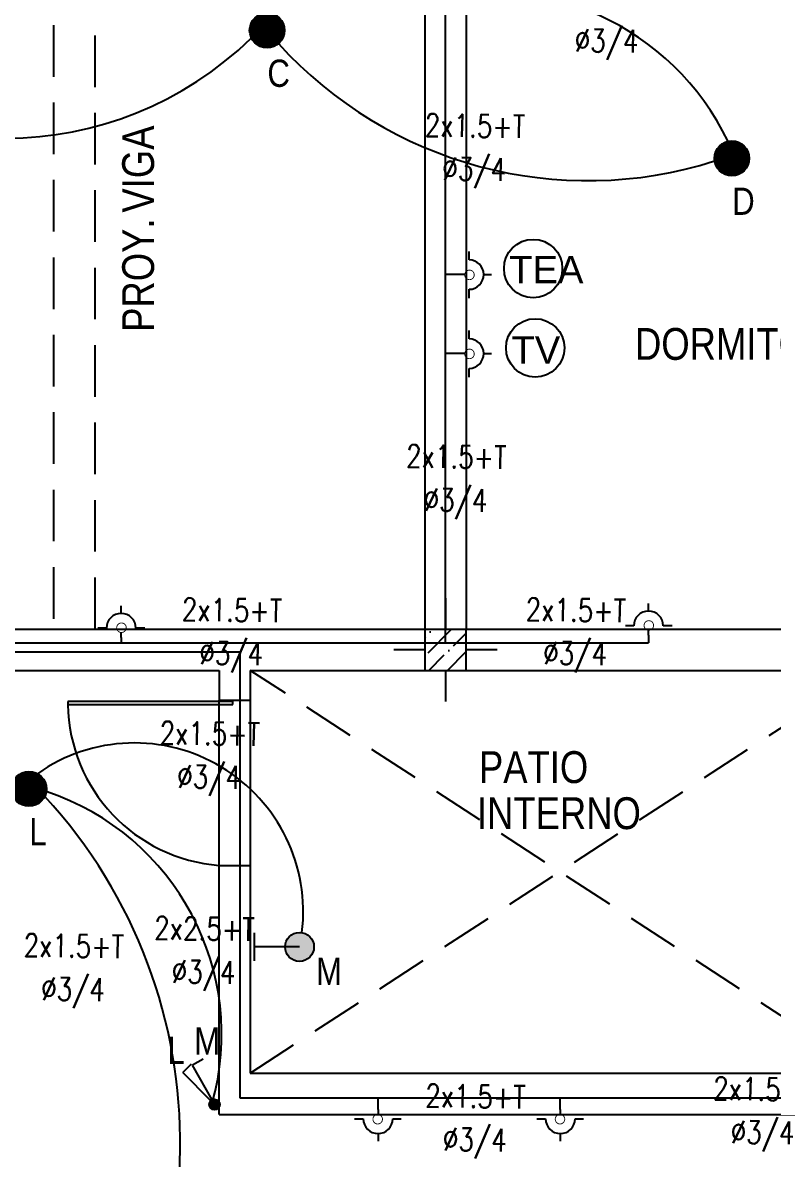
# Model space of a CAD drawing. Header units: millimetres. Extents: x 221 to 543, y -43 to 148.
# Drawn here: x 491.37 to 495.01, y 2.57 to 8.07 of the extents above; entities that cross this region are included whole.
import ezdxf
from ezdxf.enums import TextEntityAlignment as Align

# ---------------------------------------------------------------- set-up
doc = ezdxf.new("R2010")
doc.units = ezdxf.units.MM
doc.linetypes.add('DASHDOT', pattern=[25.4, 12.7, -6.35, 0, -6.35])
doc.linetypes.add('DASHED2', pattern=[0.375, 0.25, -0.125])
for name, color, linetype in [('10-INST-ELEC-SIMB', 1, 'Continuous'), ('10-INST-ELEC-TEXT', 7, 'Continuous'), ('10-SOLADOS', 15, 'Continuous'), ('electricidad de adad', 20, 'Continuous')]:
    doc.layers.add(name, color=color, linetype=linetype)
doc.styles.add('gardel', font='ARIALN.TTF')
doc.styles.add('NARROW', font='ARIALN.TTF')
doc.styles.add('ROMANS', font='romans.shx', dxfattribs={"width": 0.85})

# ---------------------------------------------------------------- blocks, each defined once
blk = doc.blocks.new('SEPLN504')
at = {"color": 0, "const_width": 0.169}
blk.add_lwpolyline([(-0.082, 0.012, 1), (0.087, 0.012, 1)], format="xyb", close=True, dxfattribs=at)
at = {"color": 0}
blk.add_circle((0.003, 0.012), 0.169, dxfattribs=at)
blk = doc.blocks.new('ELE-TEX')
at = {"style": 'ROMANS', "width": 0.8}
for tag, p in [('COND', (0.0042, 0.1619)), ('CANO', (0.0042, -0.1601))]:
    blk.add_attdef(tag, text='', height=0.2, dxfattribs=at).set_placement(p, align=Align.MIDDLE)
blk = doc.blocks.new('SEPLN510')
at = {"color": 0}
for p in [(0.043, 0.036), (0.409, 0.205)]:
    blk.add_line(p, (0.332, 0.292), dxfattribs=at)
at = {"color": 0, "const_width": 0.0507}
blk.add_lwpolyline([(-0.02, 0.003, 1), (0.03, 0.003, 1)], format="xyb", close=True, dxfattribs=at)
at = {"color": 0}
blk.add_circle((0.005, 0.003), 0.0507, dxfattribs=at)

msp = doc.modelspace()

# ---------------------------------------------------------------- hatches: boundary and pattern name
h = msp.add_hatch()
h.set_pattern_fill('ANSI36', color=252, scale=0.02, style=0)
h.set_pattern_definition([(45, (201.72079, -121.71253), (0.03367596, 0.123478522), [0.15875, -0.03175, 0, -0.03175])])
h.paths.add_polyline_path([(493.5173, 5.1356), (493.3173, 5.1356), (493.3173, 4.9356), (493.5173, 4.9356)])
at = {"layer": 'electricidad de adad'}
msp.add_hatch(color=0, dxfattribs=at).paths.add_polyline_path([(492.6396, 3.5967, 1), (492.7796, 3.5967, 1)])

# ---------------------------------------------------------------- linework, layer by layer
at = {"color": 251, "linetype": 'DASHED2'}
for p, q in [((491.5173, 10.6856), (491.5173, 5.1356)), ((491.7173, 9.1356), (491.7173, 5.1356)), ((492.4707, 2.9856), (495.4707, 4.9356)), ((495.4707, 2.9856), (492.4707, 4.9356))]:
    msp.add_line(p, q, dxfattribs=at)
at = {"color": 4}
for p, q in [((493.3173, 8.3283), (493.3173, 5.1356)), ((493.5173, 8.3283), (493.5173, 5.1356)), ((489.154, 5.1356), (493.3173, 5.1356)), ((493.5173, 5.1356), (496.4673, 5.1356)), ((489.3841, 4.9356), (492.3207, 4.9356)), ((492.3207, 4.9356), (492.3207, 4.7914)), ((492.4707, 4.9356), (495.4707, 4.9356)), ((492.4707, 4.9356), (492.4707, 4.7914)), ((492.3207, 4.7914), (492.4707, 4.7914)), ((492.3207, 2.7856), (492.3207, 3.9914)), ((492.3207, 3.9914), (492.4707, 3.9914)), ((492.4707, 3.9914), (492.4707, 2.9856)), ((492.4707, 2.9856), (495.4707, 2.9856)), ((492.3207, 2.7856), (495.4707, 2.7856))]:
    msp.add_line(p, q, dxfattribs=at)
at = {"color": 251}
for p, q in [((493.4173, 5.2858), (493.4173, 5.1356)), ((493.3173, 5.0356), (493.1671, 5.0356)), ((493.6682, 5.0356), (493.518, 5.0356)), ((493.4173, 4.9356), (493.4173, 4.7853))]:
    msp.add_line(p, q, dxfattribs=at)
for p, q in [((493.3173, 5.1356), (493.5173, 5.1356)), ((493.3173, 5.1356), (493.3173, 4.9356)), ((493.5173, 4.9356), (493.5173, 5.1356)), ((493.3173, 4.9356), (493.5173, 4.9356)), ((492.3869, 4.7853), (491.5869, 4.7853)), ((491.5869, 4.7853), (491.5869, 4.7703)), ((491.5869, 4.7703), (492.3869, 4.7703)), ((492.3869, 4.7703), (492.3869, 4.7853))]:
    msp.add_line(p, q)
at = {"color": 252}
for p, q in [((492.3207, 3.9914), (492.3207, 4.7914)), ((492.4707, 4.7914), (492.4707, 3.9914))]:
    msp.add_line(p, q, dxfattribs=at)
msp.add_arc((492.3803, 4.7826), 0.7934, 180.888, 265.693, dxfattribs=at)
at = {"layer": '10-INST-ELEC-SIMB', "color": 0}
for p, q in [((493.6025, 6.8523), (493.6392, 6.8523)), ((493.6025, 6.4696), (493.6392, 6.4696)), ((491.8451, 5.2116), (491.8451, 5.2483)), ((494.4009, 5.2225), (494.4009, 5.2593)), ((493.0899, 2.6931), (493.0899, 2.6563)), ((493.9734, 2.6931), (493.9734, 2.6563))]:
    msp.add_line(p, q, dxfattribs=at)
at = {"layer": '10-INST-ELEC-SIMB', "color": 180, "linetype": 'DASHDOT', "ltscale": 0.03}
msp.add_arc((496.0746, 4.5954), 6.3134, 113.89508, 171.75951, dxfattribs=at)
at = {"layer": '10-INST-ELEC-TEXT', "color": 10, "ltscale": 20}
for p, q in [((492.4212, 5.0245), (489.3172, 5.0245)), ((492.4212, 2.8648), (492.4212, 5.0245)), ((495.5426, 2.8648), (492.4212, 2.8648))]:
    msp.add_line(p, q, dxfattribs=at)
for centre, radius, start, end in [((493.6385, 6.9467), 1.2731, 25.6323, 105.7509), ((491.2823, 9.2236), 1.7108, 226.2909, 314.2473), ((494.1065, 9.3304), 2.0235, 222.2056, 287.6854), ((491.9099, 3.7666), 0.8176, 352.9103, 125.1052), ((491.0923, 3.1723), 1.2395, 344.2553, 71.6961), ((489.6534, 2.6451), 2.4781, 315.8883, 42.7036)]:
    msp.add_arc(centre, radius, start, end, dxfattribs=at)
at = {"layer": 'electricidad de adad'}
for p, q in [((493.4155, 10.7709), (493.4155, 5.0699)), ((494.4009, 5.1063), (494.4009, 5.1286)), ((487.3079, 5.0699), (494.4009, 5.0699)), ((491.8451, 5.0953), (491.8451, 5.1176)), ((493.0899, 2.8093), (493.0899, 2.787)), ((493.9734, 2.8093), (493.9734, 2.787))]:
    msp.add_line(p, q, dxfattribs=at)
at = {"layer": 'electricidad de adad', "color": 0}
for p, q in [((493.5316, 6.9237), (493.5316, 6.9647)), ((493.5316, 6.7381), (493.5316, 6.781)), ((493.5316, 6.541), (493.5316, 6.5819)), ((493.5316, 6.3554), (493.5316, 6.3982)), ((491.7737, 5.1406), (491.7328, 5.1406)), ((491.9593, 5.1406), (491.9165, 5.1406)), ((494.3295, 5.1516), (494.2886, 5.1516)), ((494.5151, 5.1516), (494.4723, 5.1516)), ((492.4889, 3.6645), (492.4889, 3.5288)), ((492.7096, 3.5967), (492.4889, 3.5967)), ((492.9756, 2.764), (493.0185, 2.764)), ((493.1612, 2.764), (493.2022, 2.764)), ((493.8592, 2.764), (493.902, 2.764)), ((494.0448, 2.764), (494.0857, 2.764))]:
    msp.add_line(p, q, dxfattribs=at)
at = {"layer": 'electricidad de adad'}
for points in [[(493.5102, 6.8523), (493.4155, 6.8523)], [(493.5102, 6.4696), (493.4155, 6.4696)], [(491.8451, 5.0953), (491.8451, 5.0699)], [(494.4009, 5.1063), (494.4009, 5.0699)], [(493.0899, 2.8093), (493.0899, 2.8646)], [(493.9734, 2.8093), (493.9734, 2.8646)]]:
    msp.add_lwpolyline(points, dxfattribs=at)
at = {"layer": 'electricidad de adad', "color": 0, "const_width": 0.0042}
for points in [[(493.533, 6.874, 1), (493.5334, 6.8278, 1)], [(493.533, 6.4913, 1), (493.5334, 6.4451, 1)], [(494.3793, 5.1531, 1), (494.4255, 5.1534, 1)], [(491.8235, 5.1421, 1), (491.8697, 5.1425, 1)], [(493.1115, 2.7625, 1), (493.0653, 2.7622, 1)], [(493.995, 2.7625, 1), (493.9488, 2.7622, 1)]]:
    msp.add_lwpolyline(points, format="xyb", close=True, dxfattribs=at)
at = {"layer": 'electricidad de adad', "color": 104}
msp.add_circle((493.8419, 6.8816), 0.1413, dxfattribs=at)
at = {"layer": 'electricidad de adad', "color": 140}
msp.add_circle((493.8517, 6.4973), 0.1413, dxfattribs=at)
at = {"layer": 'electricidad de adad', "color": 0}
msp.add_circle((492.7096, 3.5967), 0.07, dxfattribs=at)
for centre, start, end in [((493.5311, 6.8523), 270.3588, 89.6412), ((493.5311, 6.4696), 270.3588, 89.6412), ((491.8451, 5.1402), 0.3588, 179.6412), ((494.4009, 5.1511), 0.3588, 179.6412), ((493.0899, 2.7645), 180.3588, 359.6412), ((493.9734, 2.7645), 180.3588, 359.6412)]:
    msp.add_arc(centre, 0.0714, start, end, dxfattribs=at)

# ---------------------------------------------------------------- block references
at = {"layer": '10-INST-ELEC-SIMB', "color": 0, "xscale": 0.5, "yscale": 0.5, "zscale": 0.5}
for p in [(492.5508, 8.0288), (494.8034, 7.409), (491.3968, 4.3559)]:
    msp.add_blockref('SEPLN504', p, dxfattribs=at)
at = {"layer": '10-INST-ELEC-SIMB'}
for p, xscale, yscale, zscale, rotation in [((492.2992, 2.8309), 0.4999999999998996, 0.4999999999998996, 0.4999999999998996, 93.39519156101271), ((492.2985, 2.8306), 0.499999999999893, 0.499999999999893, 0.499999999999893, 77.5816588129867)]:
    msp.add_blockref('SEPLN510', p, dxfattribs=dict(at, xscale=xscale, yscale=yscale, zscale=zscale, rotation=rotation))
at = {"layer": '10-INST-ELEC-TEXT', "ltscale": 20}
ref = msp.add_blockref('ELE-TEX', (494.1969, 8.0847), dxfattribs=dict(at, xscale=0.6756479999999314, yscale=0.6756479999999314, zscale=0.6756479999999314, rotation=358.9926428918059))
ref.add_attrib('COND', '2x1.5+T', dxfattribs={"layer": '0', "height": 0.11, "rotation": 358.9926, "style": 'ROMANS', "width": 0.8}).set_placement((494.2016, 8.1941), align=Align.MIDDLE)
ref.add_attrib('CANO', '%%C3/4', dxfattribs={"layer": '0', "height": 0.11, "rotation": 358.9926, "style": 'ROMANS', "width": 0.8}).set_placement((494.1978, 7.9765), align=Align.MIDDLE)
ref = msp.add_blockref('ELE-TEX', (493.5552, 7.4632), dxfattribs=dict(at, xscale=0.6756479999999314, yscale=0.6756479999999314, zscale=0.6756479999999314, rotation=358.9926428918059))
ref.add_attrib('COND', '2x1.5+T', dxfattribs={"layer": '0', "height": 0.11, "rotation": 358.9926, "style": 'ROMANS', "width": 0.8}).set_placement((493.5599, 7.5725), align=Align.MIDDLE)
ref.add_attrib('CANO', '%%C3/4', dxfattribs={"layer": '0', "height": 0.11, "rotation": 358.9926, "style": 'ROMANS', "width": 0.8}).set_placement((493.5561, 7.3549), align=Align.MIDDLE)
ref = msp.add_blockref('ELE-TEX', (493.4646, 5.8607), dxfattribs=dict(at, xscale=0.6756479999999314, yscale=0.6756479999999314, zscale=0.6756479999999314, rotation=358.9926428918059))
ref.add_attrib('COND', '2x1.5+T', dxfattribs={"layer": '0', "height": 0.11, "rotation": 358.9926, "style": 'ROMANS', "width": 0.8}).set_placement((493.4693, 5.97), align=Align.MIDDLE)
ref.add_attrib('CANO', '%%C3/4', dxfattribs={"layer": '0', "height": 0.11, "rotation": 358.9926, "style": 'ROMANS', "width": 0.8}).set_placement((493.4655, 5.7524), align=Align.MIDDLE)
ref = msp.add_blockref('ELE-TEX', (492.3778, 5.1183), dxfattribs=dict(at, xscale=0.6756479999999314, yscale=0.6756479999999314, zscale=0.6756479999999314, rotation=358.9926428918059))
ref.add_attrib('COND', '2x1.5+T', dxfattribs={"layer": '0', "height": 0.11, "rotation": 358.9926, "style": 'ROMANS', "width": 0.8}).set_placement((492.3825, 5.2276), align=Align.MIDDLE)
ref.add_attrib('CANO', '%%C3/4', dxfattribs={"layer": '0', "height": 0.11, "rotation": 358.9926, "style": 'ROMANS', "width": 0.8}).set_placement((492.3787, 5.01), align=Align.MIDDLE)
ref = msp.add_blockref('ELE-TEX', (494.0443, 5.1183), dxfattribs=dict(at, xscale=0.6756479999999314, yscale=0.6756479999999314, zscale=0.6756479999999314, rotation=358.9926428918059))
ref.add_attrib('COND', '2x1.5+T', dxfattribs={"layer": '0', "height": 0.11, "rotation": 358.9926, "style": 'ROMANS', "width": 0.8}).set_placement((494.049, 5.2276), align=Align.MIDDLE)
ref.add_attrib('CANO', '%%C3/4', dxfattribs={"layer": '0', "height": 0.11, "rotation": 358.9926, "style": 'ROMANS', "width": 0.8}).set_placement((494.0452, 5.01), align=Align.MIDDLE)
ref = msp.add_blockref('ELE-TEX', (492.2702, 4.5204), dxfattribs=dict(at, xscale=0.6756479999999314, yscale=0.6756479999999314, zscale=0.6756479999999314, rotation=358.9926428918059))
ref.add_attrib('COND', '2x1.5+T', dxfattribs={"layer": '0', "height": 0.11, "rotation": 358.9926, "style": 'ROMANS', "width": 0.8}).set_placement((492.275, 4.6297), align=Align.MIDDLE)
ref.add_attrib('CANO', '%%C3/4', dxfattribs={"layer": '0', "height": 0.11, "rotation": 358.9926, "style": 'ROMANS', "width": 0.8}).set_placement((492.2711, 4.4122), align=Align.MIDDLE)
ref = msp.add_blockref('ELE-TEX', (492.2438, 3.5755), dxfattribs=dict(at, xscale=0.6756479999999314, yscale=0.6756479999999314, zscale=0.6756479999999314, rotation=358.9926428918059))
ref.add_attrib('COND', '2x2.5+T', dxfattribs={"layer": '0', "height": 0.11, "rotation": 358.9926, "style": 'ROMANS', "width": 0.8}).set_placement((492.2485, 3.6849), align=Align.MIDDLE)
ref.add_attrib('CANO', '%%C3/4', dxfattribs={"layer": '0', "height": 0.11, "rotation": 358.9926, "style": 'ROMANS', "width": 0.8}).set_placement((492.2447, 3.4673), align=Align.MIDDLE)
ref = msp.add_blockref('ELE-TEX', (491.6109, 3.4923), dxfattribs=dict(at, xscale=0.6756479999999314, yscale=0.6756479999999314, zscale=0.6756479999999314, rotation=358.9926428918059))
ref.add_attrib('COND', '2x1.5+T', dxfattribs={"layer": '0', "height": 0.11, "rotation": 358.9926, "style": 'ROMANS', "width": 0.8}).set_placement((491.6157, 3.6016), align=Align.MIDDLE)
ref.add_attrib('CANO', '%%C3/4', dxfattribs={"layer": '0', "height": 0.11, "rotation": 358.9926, "style": 'ROMANS', "width": 0.8}).set_placement((491.6118, 3.3841), align=Align.MIDDLE)
ref = msp.add_blockref('ELE-TEX', (493.5577, 2.7635), dxfattribs=dict(at, xscale=0.6756479999999314, yscale=0.6756479999999314, zscale=0.6756479999999314, rotation=358.9926428918059))
ref.add_attrib('COND', '2x1.5+T', dxfattribs={"layer": '0', "height": 0.11, "rotation": 358.9926, "style": 'ROMANS', "width": 0.8}).set_placement((493.5624, 2.8728), align=Align.MIDDLE)
ref.add_attrib('CANO', '%%C3/4', dxfattribs={"layer": '0', "height": 0.11, "rotation": 358.9926, "style": 'ROMANS', "width": 0.8}).set_placement((493.5586, 2.6553), align=Align.MIDDLE)
ref = msp.add_blockref('ELE-TEX', (494.9527, 2.7985), dxfattribs=dict(at, xscale=0.6756479999999314, yscale=0.6756479999999314, zscale=0.6756479999999314, rotation=358.9926428918059))
ref.add_attrib('COND', '2x1.5+T', dxfattribs={"layer": '0', "height": 0.11, "rotation": 358.9926, "style": 'ROMANS', "width": 0.8}).set_placement((494.9575, 2.9078), align=Align.MIDDLE)
ref.add_attrib('CANO', '%%C3/4', dxfattribs={"layer": '0', "height": 0.11, "rotation": 358.9926, "style": 'ROMANS', "width": 0.8}).set_placement((494.9536, 2.6903), align=Align.MIDDLE)

# ---------------------------------------------------------------- texts
at = {"style": 'NARROW'}
for s, p in [('C', (492.5539, 7.7614, 2.4109)), ('D', (494.8065, 7.1416, 2.4109)), ('L', (491.3998, 4.0885, 2.4109)), ('M', (492.7896, 3.4127, 2.4109)), ('M', (492.1987, 3.0756, 2.4109)), ('L', (492.0698, 3.0299, 2.4109))]:
    msp.add_text(s, height=0.1318, dxfattribs=at).set_placement(p)
at = {"layer": '10-SOLADOS', "color": 7, "ltscale": 0.1, "style": 'gardel'}
for tag, p in [('VIGA', (491.9273, 7.3633)), ('PROY.', (491.9273, 6.8496))]:
    msp.add_attdef(tag, text='', height=0.1541, rotation=90, dxfattribs=at).set_placement(p, align=Align.MIDDLE)
for tag, p in [('DORMITORIO', (494.9092, 6.5166)), ('PATIO', (493.844, 4.4673)), ('INTERNO', (493.9668, 4.2442))]:
    msp.add_attdef(tag, text='', height=0.1541, dxfattribs=at).set_placement(p, align=Align.MIDDLE)
at = {"layer": 'electricidad de adad', "color": 104, "insert": (493.7261, 6.9429), "char_height": 0.132271, "width": 0.656571, "attachment_point": 1}
msp.add_mtext('{\\fArial|b0|i0|c0|p34;TEA}', dxfattribs=at)
at = {"layer": 'electricidad de adad', "color": 140, "insert": (493.7369, 6.5532), "char_height": 0.132271, "width": 0.656571, "attachment_point": 1}
msp.add_mtext('{\\fArial|b0|i0|c0|p34;TV}', dxfattribs=at)

doc.saveas('drawing.dxf')
